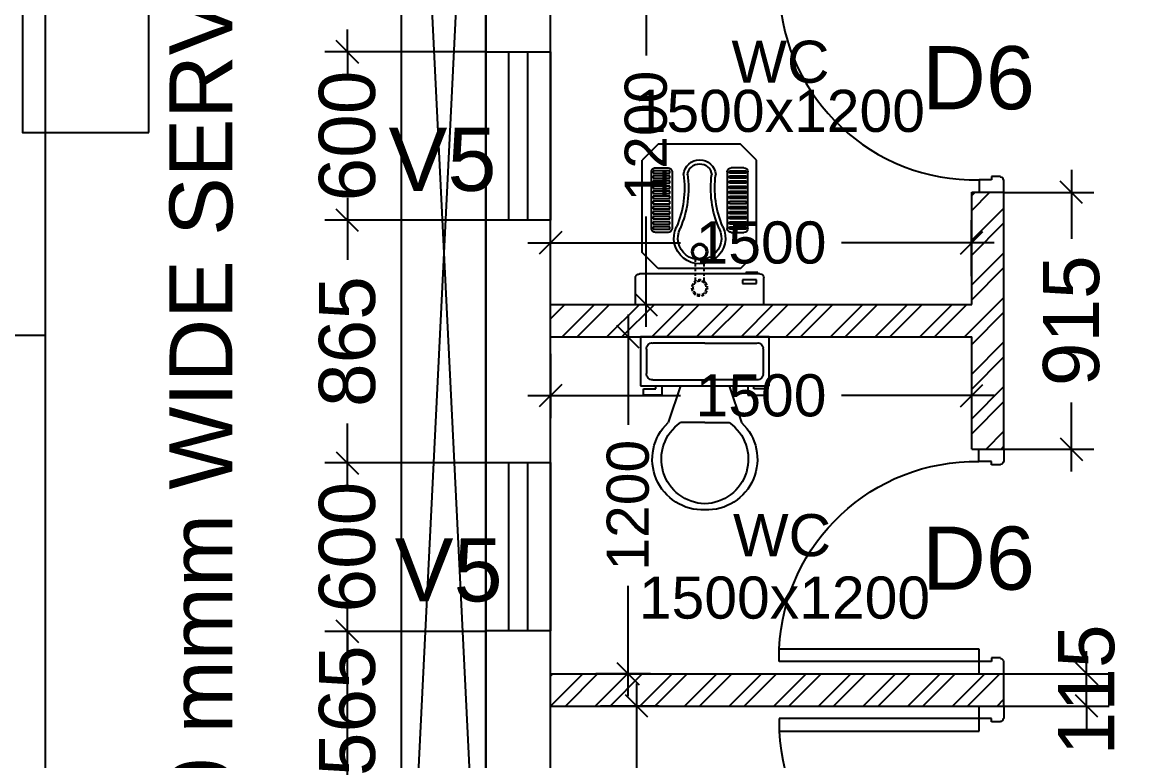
# Model space of a CAD drawing. Extents: x 7620542 to 7843793, y -6476226 to -6093835.
# Drawn here: x 7641698 to 7645684, y -6412180 to -6409550 of the extents above; entities that cross this region are included whole.
import ezdxf
from ezdxf.enums import TextEntityAlignment as Align

# ---------------------------------------------------------------- set-up
doc = ezdxf.new("R2010")
doc.units = 0
doc.header["$LTSCALE"] = 600
doc.header["$MEASUREMENT"] = 0
doc.header["$PDMODE"] = 35
doc.linetypes.add('HIDDEN', pattern=[0.375, 0.25, -0.125])
doc.layers.get('0').update_dxf_attribs({"linetype": 'CONTINUOUS'})
doc.layers.get('Defpoints').update_dxf_attribs({"linetype": 'CONTINUOUS'})
for name, color, linetype in [('DIM-TEXT', 8, 'CONTINUOUS'), ('DOOR', 32, 'CONTINUOUS'), ('Duct', 8, 'CONTINUOUS'), ('Fixed Glass', 171, 'CONTINUOUS'), ('joinery', 7, 'CONTINUOUS'), ('LA-column', 3, 'CONTINUOUS'), ('Room Dim', 1, 'CONTINUOUS'), ('T Wall', 8, 'CONTINUOUS'), ('TEXT', 6, 'CONTINUOUS'), ('toi-fix', 46, 'CONTINUOUS'), ('Toi. Wall Hat', 3, 'CONTINUOUS'), ('Walls', 7, 'CONTINUOUS'), ('WIN', 151, 'CONTINUOUS'), ('Working Dim', 5, 'CONTINUOUS')]:
    doc.layers.add(name, color=color, linetype=linetype)
doc.styles.add('ari', font='arial.ttf')
doc.styles.add('ARIAL', font='arial.ttf')
doc.styles.add('RT', font='romant.shx')
doc.dimstyles.new('int. dim', dxfattribs={"dimtxt": 450, "dimasz": 80, "dimexe": 80, "dimexo": 0, "dimgap": 70, "dimtad": 0, "dimdec": 0, "dimzin": 12, "dimdsep": 46, "dimtxsty": 'ari', "dimblk": 'OBLIQUE', "dimcen": 2, "dimdle": 80, "dimclrd": 256, "dimclre": 256, "dimclrt": 6, "dimadec": 0, "dimazin": 0, "dimtfac": 1, "dimtdec": 0, "dimtix": 1, "dimtmove": 2, "dimatfit": 3, "dimfxl": 1, "dimtolj": 1, "dimtzin": 0, "dimlwd": -1, "dimlwe": -1, "dimarcsym": 0})
doc.dimstyles.new('TEXT', dxfattribs={"dimscale": 0, "dimtxt": 600, "dimasz": 300, "dimexe": 300, "dimexo": 30, "dimgap": 50, "dimtad": 0, "dimdec": 0, "dimzin": 0, "dimdsep": 46, "dimtxsty": 'RT', "dimblk": 'OBLIQUE', "dimcen": 0.09, "dimdle": 300, "dimclrd": 256, "dimclre": 256, "dimclrt": 170, "dimadec": 0, "dimazin": 0, "dimtfac": 1, "dimtdec": 0, "dimtofl": 0, "dimtmove": 2, "dimatfit": 3, "dimfxl": 1, "dimfrac": 2, "dimtolj": 1, "dimtzin": 0, "dimlwd": -1, "dimlwe": -1, "dimarcsym": 0})

# ---------------------------------------------------------------- blocks, each defined once
blk = doc.blocks.new('1000')
at = {"layer": 'DOOR'}
for p, q in [((0, -100), (0, 0)), ((0, 0), (49.7, 0)), ((49.7, 0), (49.7, -2.2)), ((63.2, -13.5), (61, -13.5)), ((63.2, -13.5), (63.2, -49.5)), ((836.8, -13.5), (836.8, -49.5)), ((836.8, -13.5), (839, -13.5)), ((850.3, 0), (850.3, -2.2)), ((900, 0), (850.3, 0)), ((900, -100), (900, 0)), ((63.2, -49.5), (49.7, -49.5)), ((49.7, -49.5), (49.7, -100)), ((836.8, -49.5), (850.3, -49.5)), ((850.3, -49.5), (850.3, -100)), ((49.7, -100), (0, -100)), ((49.7, -100), (49.7, -900.6)), ((100.2, -100), (49.7, -100)), ((100.2, -900.6), (100.2, -100)), ((850.3, -100), (900, -100)), ((49.7, -900.6), (100.2, -900.6))]:
    blk.add_line(p, q, dxfattribs=at)
for centre, major_axis, start_param, end_param in [((49.7, -13.5), (-7.95, 7.95), 3.926991, 5.497787), ((850.3, -13.5), (7.95, 7.95), 0.785398, 2.356194)]:
    blk.add_ellipse(centre, major_axis=major_axis, ratio=1, start_param=start_param, end_param=end_param, dxfattribs=at)
at = {"layer": 'DOOR', "color": 145}
blk.add_ellipse((64.3, -115.3), major_axis=(-519.7, 589.8), ratio=1, start_param=2.464943, end_param=4.009476, dxfattribs=at)
blk = doc.blocks.new('A$C70ED7303')
at = {"layer": 'toi-fix', "color": 8}
for p, q in [((0, 0), (229, 0)), ((229, 0), (229, -174.4)), ((-229, 0), (0, 0)), ((-229, -174.4), (-229, 0)), ((0, -21.8), (-185.4, -21.8)), ((0, -21.8), (185.4, -21.8)), ((-207.2, -43.6), (-207.2, -130.8)), ((207.2, -43.6), (207.2, -130.8)), ((-185.4, -152.6), (0, -152.6)), ((185.4, -152.6), (0, -152.6)), ((229, -174.4), (-229, -174.4)), ((-218.1, -207.2), (-218.1, -185.4)), ((-218.1, -185.4), (-174.4, -185.4)), ((-174.4, -185.4), (-174.4, -174.4)), ((-152.6, -174.4), (-152.6, -207.2)), ((-87.2, -174.4), (-130.8, -305.3)), ((87.2, -174.4), (130.8, -305.3)), ((152.6, -174.4), (152.6, -207.2)), ((174.4, -185.4), (174.4, -174.4)), ((218.1, -185.4), (174.4, -185.4)), ((218.1, -207.2), (218.1, -185.4)), ((-152.6, -207.2), (-218.1, -207.2)), ((152.6, -207.2), (218.1, -207.2)), ((0, -305.3), (-87.2, -305.3)), ((0, -305.3), (87.2, -305.3))]:
    blk.add_line(p, q, dxfattribs=at)
for centre, major_axis, start_param, end_param in [((-188.1, -40.9), (13.6, -13.6), 2.214297, 4.068888), ((188.1, -40.9), (13.6, -13.6), 0.643501, 2.498091), ((-188.1, -133.6), (-13.6, -13.6), 5.35589, 7.21048), ((188.1, -133.6), (-13.6, -13.6), 0.643501, 2.498091), ((-6.6, -436.2), (-127.6, -127.6), 4.686239, 7.105146), ((4.7, -435.5), (-112.7, -112.7), 4.541602, 7.039318), ((6.6, -436.2), (55.8, -171.6), -0.351019, 2.067888), ((-4.7, -435.5), (-112.7, -112.7), 0.814663, 3.31238)]:
    blk.add_ellipse(centre, major_axis=major_axis, ratio=1, start_param=start_param, end_param=end_param, dxfattribs=at)
blk = doc.blocks.new('A$C37B60793')
at = {"layer": 'toi-fix', "color": 8}
for p, q in [((0, 303.1), (127, 303.1)), ((0, -306.5), (0, 303.1)), ((146, -287.4), (146, 284.1)), ((171.2, 195), (247.4, 271.2)), ((247.4, 271.2), (685.9, 271.2)), ((762.1, 195), (685.9, 271.2)), ((358.5, 218.7), (358.5, 139.2)), ((369.5, 218.7), (358.5, 218.7)), ((362.3, 226.9), (630.5, 226.9)), ((369.5, 139.2), (369.5, 218.7)), ((382.7, 218.7), (382.7, 139.2)), ((393.7, 218.7), (382.7, 218.7)), ((393.7, 139.2), (393.7, 218.7)), ((406.9, 218.7), (406.9, 139.2)), ((417.9, 218.7), (406.9, 218.7)), ((417.9, 139.2), (417.9, 218.7)), ((431, 218.7), (431, 139.2)), ((442.1, 218.7), (431, 218.7)), ((442.1, 139.2), (442.1, 218.7)), ((455.2, 218.7), (455.2, 139.2)), ((466.3, 218.7), (455.2, 218.7)), ((466.3, 139.2), (466.3, 218.7)), ((479.4, 218.7), (479.4, 139.2)), ((490.5, 218.7), (479.4, 218.7)), ((490.5, 139.2), (490.5, 218.7)), ((503.6, 218.7), (503.6, 139.2)), ((514.6, 218.7), (503.6, 218.7)), ((514.6, 139.2), (514.6, 218.7)), ((527.8, 218.7), (527.8, 139.2)), ((538.8, 218.7), (527.8, 218.7)), ((538.8, 139.2), (538.8, 218.7)), ((552, 218.7), (552, 139.2)), ((563, 218.7), (552, 218.7)), ((563, 139.2), (563, 218.7)), ((576.2, 218.7), (576.2, 139.2)), ((587.2, 218.7), (576.2, 218.7)), ((587.2, 139.2), (587.2, 218.7)), ((600.4, 218.7), (600.4, 139.2)), ((611.4, 218.7), (600.4, 218.7)), ((611.4, 139.2), (611.4, 218.7)), ((624.5, 218.7), (624.5, 139.2)), ((635.6, 218.7), (624.5, 218.7)), ((635.6, 139.2), (635.6, 218.7)), ((171.2, -195.4), (171.2, 195)), ((343.3, 148.1), (343.3, 207.9)), ((649.5, 207.9), (649.5, 148.1)), ((762.1, -195.4), (762.1, 195)), ((358.5, 139.2), (369.5, 139.2)), ((630.5, 129.1), (362.3, 129.1)), ((382.7, 139.2), (393.7, 139.2)), ((406.9, 139.2), (417.9, 139.2)), ((431, 139.2), (442.1, 139.2)), ((455.2, 139.2), (466.3, 139.2)), ((479.4, 139.2), (490.5, 139.2)), ((503.6, 139.2), (514.6, 139.2)), ((527.8, 139.2), (538.8, 139.2)), ((552, 139.2), (563, 139.2)), ((576.2, 139.2), (587.2, 139.2)), ((600.4, 139.2), (611.4, 139.2)), ((624.5, 139.2), (635.6, 139.2)), ((343.3, -151.5), (343.3, -211.2)), ((358.5, -222), (358.5, -142.6)), ((358.5, -142.6), (369.5, -142.6)), ((630.5, -132.4), (362.3, -132.4)), ((369.5, -142.6), (369.5, -222)), ((382.7, -222), (382.7, -142.6)), ((382.7, -142.6), (393.7, -142.6)), ((393.7, -142.6), (393.7, -222)), ((406.9, -222), (406.9, -142.6)), ((406.9, -142.6), (417.9, -142.6)), ((417.9, -142.6), (417.9, -222)), ((431, -222), (431, -142.6)), ((431, -142.6), (442.1, -142.6)), ((442.1, -142.6), (442.1, -222)), ((455.2, -222), (455.2, -142.6)), ((455.2, -142.6), (466.3, -142.6)), ((466.3, -142.6), (466.3, -222)), ((479.4, -222), (479.4, -142.6)), ((479.4, -142.6), (490.5, -142.6)), ((490.5, -142.6), (490.5, -222)), ((503.6, -222), (503.6, -142.6)), ((503.6, -142.6), (514.6, -142.6)), ((514.6, -142.6), (514.6, -222)), ((527.8, -222), (527.8, -142.6)), ((527.8, -142.6), (538.8, -142.6)), ((538.8, -142.6), (538.8, -222)), ((552, -222), (552, -142.6)), ((552, -142.6), (563, -142.6)), ((563, -142.6), (563, -222)), ((576.2, -222), (576.2, -142.6)), ((576.2, -142.6), (587.2, -142.6)), ((587.2, -142.6), (587.2, -222)), ((600.4, -222), (600.4, -142.6)), ((600.4, -142.6), (611.4, -142.6)), ((611.4, -142.6), (611.4, -222)), ((624.5, -222), (624.5, -142.6)), ((624.5, -142.6), (635.6, -142.6)), ((635.6, -142.6), (635.6, -222)), ((649.5, -211.2), (649.5, -151.5)), ((117.8, -205), (100.3, -205)), ((100.3, -205), (100.3, -270.7)), ((117.8, -270.7), (117.8, -205)), ((171.2, -195.4), (247.4, -271.6)), ((685.9, -271.6), (762.1, -195.4)), ((153.7, -221.4), (147.5, -221.4)), ((147.5, -221.4), (147.5, -276.8)), ((153.7, -276.8), (153.7, -221.4)), ((369.5, -222), (358.5, -222)), ((362.3, -230.3), (630.5, -230.3)), ((393.7, -222), (382.7, -222)), ((417.9, -222), (406.9, -222)), ((442.1, -222), (431, -222)), ((466.3, -222), (455.2, -222)), ((490.5, -222), (479.4, -222)), ((514.6, -222), (503.6, -222)), ((538.8, -222), (527.8, -222)), ((563, -222), (552, -222)), ((587.2, -222), (576.2, -222)), ((611.4, -222), (600.4, -222)), ((635.6, -222), (624.5, -222)), ((0, -306.5), (127, -306.5)), ((100.3, -270.7), (117.8, -270.7)), ((147.5, -276.8), (153.7, -276.8)), ((247.4, -271.6), (685.9, -271.6))]:
    blk.add_line(p, q, dxfattribs=at)
at = {"layer": 'toi-fix', "color": 8, "linetype": 'HIDDEN', "ltscale": 0.1}
for p, q in [((219.3, 19), (111.7, 19)), ((219.3, -22.3), (111.7, -22.3))]:
    blk.add_line(p, q, dxfattribs=at)
at = {"layer": 'toi-fix', "color": 8, "extrusion": (0, 0, -1)}
for centre, major_axis, start_param, end_param in [((127, 284.1), (-13.5, -13.5), 2.356194, 3.926991), ((362.3, 207.9), (13.5, -13.5), 2.356194, 3.926991), ((630.5, 207.9), (-13.5, -13.5), 2.356194, 3.926991), ((316.3, -1.7), (0, -122.2), -0.449608, 3.591264), ((316.3, -1.7), (0, -103.2), -0.449671, 3.591202), ((362.3, 148.1), (-13.5, -13.5), -0.785398, 0.785398), ((554, 536.4), (-11.6, -466), -0.160496, 0.3824), ((630.5, 148.1), (-13.5, -13.5), 3.926991, 5.497787), ((554, 536.4), (-29.4, -484.3), -0.19615, 0.346746), ((611.1, -1.7), (40.6, -40.6), 4.005105, 6.990469), ((611.1, -1.7), (-54, -54), 2.434309, 5.419673), ((251.3, -1.7), (-26.9, -26.9), 0.785398, 7.068583), ((251.3, -1.7), (-22.5, -22.5), 0.785398, 7.068583), ((554, -539.7), (29.4, -484.3), 2.794864, 3.33776), ((554, -539.7), (11.6, -466), 2.7592, 3.302095), ((362.3, -151.5), (13.5, -13.5), 2.356194, 3.926991), ((630.5, -151.5), (13.5, -13.5), 3.926991, 5.497787), ((362.3, -211.2), (-13.5, -13.5), -0.785398, 0.785398), ((630.5, -211.2), (13.5, -13.5), 5.497787, 7.068583), ((127, -287.4), (13.5, -13.5), 5.497787, 7.068583)]:
    blk.add_ellipse(centre, major_axis=major_axis, ratio=1, start_param=start_param, end_param=end_param, dxfattribs=at)
at = {"layer": 'toi-fix', "color": 8, "linetype": 'HIDDEN', "ltscale": 0.1, "extrusion": (0, 0, -1)}
for major_axis, start_param, end_param in [((26.9, -26.9), 2.356194490188911, 8.639379797368496), ((22.5, -22.5), 2.356194490188169, 8.639379797367756)]:
    blk.add_ellipse((79.7, -1.7), major_axis=major_axis, ratio=1, start_param=start_param, end_param=end_param, dxfattribs=at)
blk = doc.blocks.new('_Oblique')
at = {"color": 0, "linetype": 'ByBlock', "lineweight": -2}
blk.add_line((-0.5, -0.5), (0.5, 0.5), dxfattribs=at)
blk = doc.blocks.new('*D842')
at = {"layer": 'Defpoints', "color": 0, "linetype": 'Continuous', "transparency": 16777216}
for p in [(7682459.2, -6413784.8, 1), (7641549.1, -6414394.7, -3.1), (7641549.1, -6415531.4)]:
    blk.add_point(p, dxfattribs=at)
at = {"layer": 'DIM-TEXT', "transparency": 16777216}
for p, q in [((7682459.2, -6413784.8), (7682459.2, -6415831.4)), ((7641549.1, -6414394.7), (7641549.1, -6415831.4)), ((7641249.1, -6415531.4), (7650977.2, -6415531.4)), ((7682759.2, -6415531.4), (7673031.1, -6415531.4))]:
    blk.add_line(p, q, dxfattribs=at)
at = {"layer": 'DIM-TEXT', "linetype": 'Continuous', "transparency": 16777216, "xscale": 300, "yscale": 300, "zscale": 300, "rotation": 180}
blk.add_blockref('_Oblique', (7641549.1, -6415531.4), dxfattribs=at)
at = {"layer": 'DIM-TEXT', "linetype": 'Continuous', "transparency": 16777216, "xscale": 300, "yscale": 300, "zscale": 300}
blk.add_blockref('_Oblique', (7682459.2, -6415531.4), dxfattribs=at)
at = {"layer": 'DIM-TEXT', "color": 170, "linetype": 'Continuous', "transparency": 16777216, "insert": (7662004.2, -6415531.4), "char_height": 750, "attachment_point": 5, "style": 'ari'}
blk.add_mtext('\\A1;{\\H1.067X;GENERAL MEDICINE (FEMALE - 30 Beds )}', dxfattribs=at)
blk = doc.blocks.new('*D1284')
at = {"layer": 'Defpoints', "color": 0, "transparency": 16777216}
for p in [(7643675.3, -6409355, -4.8), (7643675.3, -6410555, -4.8), (7643919.2, -6410555)]:
    blk.add_point(p, dxfattribs=at)
at = {"layer": 'Working Dim', "transparency": 16777216}
for p, q in [((7643919.2, -6409275), (7643919.2, -6409668.3)), ((7643675.3, -6409355), (7643999.2, -6409355)), ((7643919.2, -6410635), (7643919.2, -6410241.6)), ((7643675.3, -6410555), (7643999.2, -6410555))]:
    blk.add_line(p, q, dxfattribs=at)
at = {"layer": 'Working Dim', "transparency": 16777216, "xscale": 80, "yscale": 80, "zscale": 80}
for p, rotation in [((7643919.2, -6409355), 90), ((7643919.2, -6410555), 270)]:
    blk.add_blockref('_Oblique', p, dxfattribs=dict(at, rotation=rotation))
at = {"layer": 'Working Dim', "color": 6, "transparency": 16777216, "insert": (7643919.2, -6409955), "char_height": 150, "attachment_point": 5, "rotation": 90, "style": 'ari'}
blk.add_mtext('\\A1;1200', dxfattribs=at)
blk = doc.blocks.new('*D1285')
at = {"layer": 'Defpoints', "color": 0, "transparency": 16777216}
for p in [(7645078.7, -6410335), (7643578.8, -6410451.1, -0.9), (7645078.7, -6410453.4, -4.8)]:
    blk.add_point(p, dxfattribs=at)
at = {"layer": 'Working Dim', "transparency": 16777216}
for p, q in [((7643578.8, -6410451.1), (7643578.8, -6410255)), ((7645078.7, -6410453.4), (7645078.7, -6410255)), ((7643498.8, -6410335), (7644042.1, -6410335)), ((7645158.7, -6410335), (7644615.4, -6410335))]:
    blk.add_line(p, q, dxfattribs=at)
at = {"layer": 'Working Dim', "transparency": 16777216, "xscale": 80, "yscale": 80, "zscale": 80, "rotation": 180}
blk.add_blockref('_Oblique', (7643578.8, -6410335), dxfattribs=at)
at = {"layer": 'Working Dim', "transparency": 16777216, "xscale": 80, "yscale": 80, "zscale": 80}
blk.add_blockref('_Oblique', (7645078.7, -6410335), dxfattribs=at)
at = {"layer": 'Working Dim', "color": 6, "transparency": 16777216, "insert": (7644328.8, -6410335), "char_height": 150, "attachment_point": 5, "style": 'ari'}
blk.add_mtext('\\A1;1500', dxfattribs=at)
blk = doc.blocks.new('*D1286')
at = {"layer": 'Defpoints', "color": 0, "transparency": 16777216}
for p in [(7643739.9, -6410670, -4.8), (7643739.9, -6411870, -4.8), (7643855.1, -6411870)]:
    blk.add_point(p, dxfattribs=at)
at = {"layer": 'Working Dim', "transparency": 16777216}
for p, q in [((7643855.1, -6410590), (7643855.1, -6410983.3)), ((7643739.9, -6410670), (7643935.1, -6410670)), ((7643855.1, -6411950), (7643855.1, -6411556.6)), ((7643739.9, -6411870), (7643935.1, -6411870))]:
    blk.add_line(p, q, dxfattribs=at)
at = {"layer": 'Working Dim', "transparency": 16777216, "xscale": 80, "yscale": 80, "zscale": 80}
for p, rotation in [((7643855.1, -6410670), 90), ((7643855.1, -6411870), 270)]:
    blk.add_blockref('_Oblique', p, dxfattribs=dict(at, rotation=rotation))
at = {"layer": 'Working Dim', "color": 6, "transparency": 16777216, "insert": (7643855.1, -6411270), "char_height": 150, "attachment_point": 5, "rotation": 90, "style": 'ari'}
blk.add_mtext('\\A1;1200', dxfattribs=at)
blk = doc.blocks.new('*D1287')
at = {"layer": 'Defpoints', "color": 0, "transparency": 16777216}
for p in [(7643578.8, -6410731, -0.7), (7645078.7, -6410731, -4.8), (7645078.7, -6410879.4)]:
    blk.add_point(p, dxfattribs=at)
at = {"layer": 'Working Dim', "transparency": 16777216}
for p, q in [((7643578.8, -6410731), (7643578.8, -6410959.4)), ((7645078.7, -6410731), (7645078.7, -6410959.4)), ((7643498.8, -6410879.4), (7644042.1, -6410879.4)), ((7645158.7, -6410879.4), (7644615.4, -6410879.4))]:
    blk.add_line(p, q, dxfattribs=at)
at = {"layer": 'Working Dim', "transparency": 16777216, "xscale": 80, "yscale": 80, "zscale": 80, "rotation": 180}
blk.add_blockref('_Oblique', (7643578.8, -6410879.4), dxfattribs=at)
at = {"layer": 'Working Dim', "transparency": 16777216, "xscale": 80, "yscale": 80, "zscale": 80}
blk.add_blockref('_Oblique', (7645078.7, -6410879.4), dxfattribs=at)
at = {"layer": 'Working Dim', "color": 6, "transparency": 16777216, "insert": (7644328.8, -6410879.4), "char_height": 150, "attachment_point": 5, "style": 'ari'}
blk.add_mtext('\\A1;1500', dxfattribs=at)
blk = doc.blocks.new('*D1288')
at = {"layer": 'Defpoints', "color": 0, "transparency": 16777216}
for p in [(7643757.5, -6411985, -4.8), (7643757.5, -6413184.5, 25.3), (7643885.6, -6413184.5)]:
    blk.add_point(p, dxfattribs=at)
at = {"layer": 'Working Dim', "transparency": 16777216}
for p, q in [((7643885.6, -6411905), (7643885.6, -6412298.1)), ((7643757.5, -6411985), (7643965.6, -6411985)), ((7643885.6, -6413264.5), (7643885.6, -6412871.4)), ((7643757.5, -6413184.5), (7643965.6, -6413184.5))]:
    blk.add_line(p, q, dxfattribs=at)
at = {"layer": 'Working Dim', "transparency": 16777216, "xscale": 80, "yscale": 80, "zscale": 80}
for p, rotation in [((7643885.6, -6411985), 90), ((7643885.6, -6413184.5), 270)]:
    blk.add_blockref('_Oblique', p, dxfattribs=dict(at, rotation=rotation))
at = {"layer": 'Working Dim', "color": 6, "transparency": 16777216, "insert": (7643885.6, -6412584.7), "char_height": 150, "attachment_point": 5, "rotation": 90, "style": 'ari'}
blk.add_mtext('\\A1;1200', dxfattribs=at)
blk = doc.blocks.new('*D1464')
at = {"layer": 'Defpoints', "color": 0, "transparency": 16777216}
for p in [(7642855.6, -6411719.3), (7643348.8, -6411719.3), (7643348.8, -6412284.7)]:
    blk.add_point(p, dxfattribs=at)
at = {"layer": 'Working Dim', "transparency": 16777216}
for p, q in [((7642855.6, -6411719.3), (7642855.6, -6411639.3)), ((7643348.8, -6411719.3), (7642775.6, -6411719.3)), ((7642855.6, -6412284.7), (7642855.6, -6411719.3)), ((7643348.8, -6412284.7), (7642775.6, -6412284.7)), ((7642855.6, -6412284.7), (7642855.6, -6412364.7))]:
    blk.add_line(p, q, dxfattribs=at)
at = {"layer": 'Working Dim', "transparency": 16777216, "xscale": 80, "yscale": 80, "zscale": 80}
for p, rotation in [((7642855.6, -6411719.3), 270), ((7642855.6, -6412284.7), 90)]:
    blk.add_blockref('_Oblique', p, dxfattribs=dict(at, rotation=rotation))
at = {"layer": 'Working Dim', "color": 6, "transparency": 16777216, "insert": (7642855.6, -6412002), "char_height": 200, "attachment_point": 5, "rotation": 90, "style": 'ari'}
blk.add_mtext('\\A1;565', dxfattribs=at)
blk = doc.blocks.new('*D1465')
at = {"layer": 'Defpoints', "color": 0, "transparency": 16777216}
for p in [(7642855.6, -6411119.3), (7643348.8, -6411119.3), (7643348.8, -6411719.3)]:
    blk.add_point(p, dxfattribs=at)
at = {"layer": 'Working Dim', "transparency": 16777216}
for p, q in [((7642855.6, -6411119.3), (7642855.6, -6411039.3)), ((7643348.8, -6411119.3), (7642775.6, -6411119.3)), ((7642855.6, -6411119.3), (7642855.6, -6411128.1)), ((7642855.6, -6411719.3), (7642855.6, -6411710.4)), ((7643348.8, -6411719.3), (7642775.6, -6411719.3)), ((7642855.6, -6411719.3), (7642855.6, -6411799.3))]:
    blk.add_line(p, q, dxfattribs=at)
at = {"layer": 'Working Dim', "transparency": 16777216, "xscale": 80, "yscale": 80, "zscale": 80}
for p, rotation in [((7642855.6, -6411119.3), 270), ((7642855.6, -6411719.3), 90)]:
    blk.add_blockref('_Oblique', p, dxfattribs=dict(at, rotation=rotation))
at = {"layer": 'Working Dim', "color": 6, "transparency": 16777216, "insert": (7642855.6, -6411419.3), "char_height": 200, "attachment_point": 5, "rotation": 90, "style": 'ari'}
blk.add_mtext('\\A1;600', dxfattribs=at)
blk = doc.blocks.new('*D1466')
at = {"layer": 'Defpoints', "color": 0, "transparency": 16777216}
for p in [(7642855.6, -6410254.7), (7643348.9, -6410254.7, 6.2), (7643348.8, -6411119.3)]:
    blk.add_point(p, dxfattribs=at)
at = {"layer": 'Working Dim', "transparency": 16777216}
for p, q in [((7642855.6, -6410174.7), (7642855.6, -6410395.2)), ((7643348.9, -6410254.7), (7642775.6, -6410254.7)), ((7642855.6, -6411199.3), (7642855.6, -6410978.8)), ((7643348.8, -6411119.3), (7642775.6, -6411119.3))]:
    blk.add_line(p, q, dxfattribs=at)
at = {"layer": 'Working Dim', "transparency": 16777216, "xscale": 80, "yscale": 80, "zscale": 80}
for p, rotation in [((7642855.6, -6410254.7), 90), ((7642855.6, -6411119.3), 270)]:
    blk.add_blockref('_Oblique', p, dxfattribs=dict(at, rotation=rotation))
at = {"layer": 'Working Dim', "color": 6, "transparency": 16777216, "insert": (7642855.6, -6410687), "char_height": 200, "attachment_point": 5, "rotation": 90, "style": 'ari'}
blk.add_mtext('\\A1;865', dxfattribs=at)
blk = doc.blocks.new('*D1467')
at = {"layer": 'Defpoints', "color": 0, "transparency": 16777216}
for p in [(7642855.6, -6409654.7), (7643348.8, -6409654.7), (7643348.9, -6410254.7, 6.2)]:
    blk.add_point(p, dxfattribs=at)
at = {"layer": 'Working Dim', "transparency": 16777216}
for p, q in [((7642855.6, -6409654.7), (7642855.6, -6409574.7)), ((7643348.8, -6409654.7), (7642775.6, -6409654.7)), ((7642855.6, -6409654.7), (7642855.6, -6409663.6)), ((7643348.9, -6410254.7), (7642775.6, -6410254.7)), ((7642855.6, -6410254.7), (7642855.6, -6410245.9)), ((7642855.6, -6410254.7), (7642855.6, -6410334.7))]:
    blk.add_line(p, q, dxfattribs=at)
at = {"layer": 'Working Dim', "transparency": 16777216, "xscale": 80, "yscale": 80, "zscale": 80}
for p, rotation in [((7642855.6, -6409654.7), 270), ((7642855.6, -6410254.7), 90)]:
    blk.add_blockref('_Oblique', p, dxfattribs=dict(at, rotation=rotation))
at = {"layer": 'Working Dim', "color": 6, "transparency": 16777216, "insert": (7642855.6, -6409954.7), "char_height": 200, "attachment_point": 5, "rotation": 90, "style": 'ari'}
blk.add_mtext('\\A1;600', dxfattribs=at)
blk = doc.blocks.new('*D1468')
at = {"layer": 'Defpoints', "color": 0, "transparency": 16777216}
for p in [(7642855.6, -6408939.7), (7643348.8, -6408939.7), (7643348.8, -6409654.7)]:
    blk.add_point(p, dxfattribs=at)
at = {"layer": 'Working Dim', "transparency": 16777216}
for p, q in [((7642855.6, -6408939.7), (7642855.6, -6408859.7)), ((7643348.8, -6408939.7), (7642775.6, -6408939.7)), ((7642855.6, -6408939.7), (7642855.6, -6409006.3)), ((7642855.6, -6409654.7), (7642855.6, -6409588.1)), ((7643348.8, -6409654.7), (7642775.6, -6409654.7)), ((7642855.6, -6409654.7), (7642855.6, -6409734.7))]:
    blk.add_line(p, q, dxfattribs=at)
at = {"layer": 'Working Dim', "transparency": 16777216, "xscale": 80, "yscale": 80, "zscale": 80}
for p, rotation in [((7642855.6, -6408939.7), 270), ((7642855.6, -6409654.7), 90)]:
    blk.add_blockref('_Oblique', p, dxfattribs=dict(at, rotation=rotation))
at = {"layer": 'Working Dim', "color": 6, "transparency": 16777216, "insert": (7642855.6, -6409297.2), "char_height": 200, "attachment_point": 5, "rotation": 90, "style": 'ari'}
blk.add_mtext('\\A1;715', dxfattribs=at)
blk = doc.blocks.new('*D1474')
at = {"layer": 'Defpoints', "color": 0, "transparency": 16777216}
for p in [(7645193.9, -6411870.3), (7645488, -6411870.3), (7645193.9, -6411985.3)]:
    blk.add_point(p, dxfattribs=at)
at = {"layer": 'Working Dim', "transparency": 16777216}
for p, q in [((7645488, -6411870.3), (7645488, -6411790.3)), ((7645193.9, -6411870.3), (7645568, -6411870.3)), ((7645488, -6411985.3), (7645488, -6411870.3)), ((7645193.9, -6411985.3), (7645568, -6411985.3)), ((7645488, -6411985.3), (7645488, -6412065.3))]:
    blk.add_line(p, q, dxfattribs=at)
at = {"layer": 'Working Dim', "transparency": 16777216, "xscale": 80, "yscale": 80, "zscale": 80}
for p, rotation in [((7645488, -6411870.3), 270), ((7645488, -6411985.3), 90)]:
    blk.add_blockref('_Oblique', p, dxfattribs=dict(at, rotation=rotation))
at = {"layer": 'Working Dim', "color": 6, "transparency": 16777216, "insert": (7645488, -6411927.8), "char_height": 200, "attachment_point": 5, "rotation": 90, "style": 'ari'}
blk.add_mtext('\\A1;115', dxfattribs=at)
blk = doc.blocks.new('*D1475')
at = {"layer": 'Defpoints', "color": 0, "transparency": 16777216}
for p in [(7645193.9, -6410155.3), (7645434.1, -6410155.3), (7645193.9, -6411070.3)]:
    blk.add_point(p, dxfattribs=at)
at = {"layer": 'Working Dim', "transparency": 16777216}
for p, q in [((7645434.1, -6410075.3), (7645434.1, -6410321.1)), ((7645193.9, -6410155.3), (7645514.1, -6410155.3)), ((7645434.1, -6411150.3), (7645434.1, -6410904.5)), ((7645193.9, -6411070.3), (7645514.1, -6411070.3))]:
    blk.add_line(p, q, dxfattribs=at)
at = {"layer": 'Working Dim', "transparency": 16777216, "xscale": 80, "yscale": 80, "zscale": 80}
for p, rotation in [((7645434.1, -6410155.3), 90), ((7645434.1, -6411070.3), 270)]:
    blk.add_blockref('_Oblique', p, dxfattribs=dict(at, rotation=rotation))
at = {"layer": 'Working Dim', "color": 6, "transparency": 16777216, "insert": (7645434.1, -6410612.8), "char_height": 200, "attachment_point": 5, "rotation": 90, "style": 'ari'}
blk.add_mtext('\\A1;915', dxfattribs=at)

msp = doc.modelspace()

# ---------------------------------------------------------------- hatches: boundary and pattern name
at = {"layer": 'Toi. Wall Hat'}
h = msp.add_hatch(dxfattribs=at)
h.set_pattern_fill('ANSI32', color=10, scale=300, style=0)
h.set_pattern_definition([(45, (7643578.91, -6411985.27), (-79.5495, 79.5495), []), (45, (7643631.95, -6411985.27), (-79.5495, 79.5495), [])])
h.paths.add_polyline_path([(7645193.914, -6411870.272), (7643578.914, -6411870.272), (7643578.914, -6411985.272), (7645193.914, -6411985.272)])
h.paths.add_polyline_path([(7645193.914, -6410155.272), (7645078.914, -6410155.272), (7645078.914, -6410555.272), (7644339.1, -6410555.272), (7644339.1, -6410555.803), (7643881.177, -6410555.803), (7643881.177, -6410555.272), (7643578.914, -6410555.272), (7643578.914, -6410670.272), (7645078.914, -6410670.272), (7645078.914, -6411070.272), (7645193.914, -6411070.272)])

# ---------------------------------------------------------------- linework, layer by layer
at = {"layer": 'Duct', "color": 8, "linetype": 'HIDDEN', "ltscale": 600}
msp.add_line((7643349.003, -6407324.673, -14.147), (7643049.003, -6413414.742, -14.83), dxfattribs=at)
at = {"layer": 'Duct', "color": 8, "linetype": 'HIDDEN', "ltscale": 600, "elevation": -14.83}
msp.add_lwpolyline([(7643048.914, -6407324.673), (7643348.914, -6413414.742)], dxfattribs=at)
at = {"layer": 'Duct', "color": 7, "linetype": 'HIDDEN', "ltscale": 600, "elevation": -14.83}
msp.add_lwpolyline([(7643349.003, -6413414.742), (7643049.003, -6413414.742), (7643049.003, -6407324.673), (7643049.003, -6407324.673), (7643349.003, -6407324.673), (7643349.003, -6407324.673), (7643349.003, -6413414.743), (7643049.003, -6413414.742)], dxfattribs=at)
at = {"layer": 'Fixed Glass', "elevation": -14.83}
msp.add_lwpolyline([(7641549.093, -6412463.559), (7641549.093, -6410663.559), (7641779.093, -6410663.559), (7641779.093, -6412463.559)], close=True, dxfattribs=at)
at = {"layer": 'LA-column', "color": 2, "elevation": -10.555}
msp.add_lwpolyline([(7642149.003, -6409942.275), (7642149.003, -6409342.275), (7641699.003, -6409342.275), (7641699.003, -6409942.275)], close=True, dxfattribs=at)
at = {"layer": 'T Wall', "color": 6, "linetype": 'Continuous'}
for p, q in [((7645078.914, -6410555.272, -14.83), (7645078.914, -6410155.272, -14.83)), ((7645078.914, -6410155.272, -14.83), (7645193.914, -6410155.272, -14.83)), ((7645193.914, -6411070.272, -14.83), (7645193.914, -6410155.272, -14.83)), ((7643578.914, -6410555.272, -14.83), (7645078.914, -6410555.272, -14.83)), ((7643578.914, -6410670.272, -14.83), (7645078.914, -6410670.272, -14.83)), ((7645078.914, -6411070.272, -14.83), (7645078.914, -6410670.272, -14.83)), ((7645078.914, -6411070.272, -14.83), (7645193.914, -6411070.272, -14.83)), ((7643578.914, -6411870.272, -14.83), (7645193.914, -6411870.272, -14.83)), ((7645193.914, -6411985.272, -14.83), (7645193.914, -6411870.272, -14.83)), ((7643578.914, -6411985.272, -14.83), (7645193.914, -6411985.272, -14.83))]:
    msp.add_line(p, q, dxfattribs=at)
at = {"layer": 'Walls', "linetype": 'Continuous'}
for p, q in [((7643348.914, -6413414.742, -14.83), (7643348.914, -6405984.699, -14.83)), ((7643578.914, -6413184.742, -14.83), (7643578.914, -6408039.742, -14.83))]:
    msp.add_line(p, q, dxfattribs=at)
at = {"layer": 'Walls'}
msp.add_line((7641779.093, -6406469.716, -14.83), (7641779.093, -6414164.742, -14.83), dxfattribs=at)
at = {"layer": 'WIN', "linetype": 'Continuous', "elevation": -14.83}
for points in [[(7643348.914, -6410254.673), (7643348.914, -6409654.673), (7643578.914, -6409654.673), (7643578.914, -6410254.673)], [(7643430.255, -6410254.673), (7643430.255, -6409654.673), (7643497.573, -6409654.673), (7643497.573, -6410254.673)], [(7643348.914, -6411717.244), (7643348.914, -6411117.244), (7643578.914, -6411117.244), (7643578.914, -6411717.244)], [(7643430.255, -6411717.244), (7643430.255, -6411117.244), (7643497.573, -6411117.244), (7643497.573, -6411717.244)]]:
    msp.add_lwpolyline(points, close=True, dxfattribs=at)

# ---------------------------------------------------------------- block references
at = {"layer": 'DOOR', "linetype": 'Continuous'}
for p, xscale, yscale, zscale, rotation in [((7645193.914, -6409355.272, -14.83), 0.8888888880610689, 0.8888888880610689, 0.8888888880610689, 270.0000128466253), ((7645193.806, -6411870.272, -14.83), -0.8888888880610687, 0.8888888927176595, 0.8888888919152134, 269.9999872134056), ((7645193.914, -6411985.272, -14.83), 0.8888888880610689, 0.8888888880610689, 0.8888888880610689, 270.0000128466253)]:
    msp.add_blockref('1000', p, dxfattribs=dict(at, xscale=xscale, yscale=yscale, zscale=zscale, rotation=rotation))
at = {"layer": 'toi-fix', "color": 7, "xscale": 0.7511875331401825, "yscale": 0.7511875331401825, "zscale": 0.7511875331401825, "rotation": 90}
msp.add_blockref('A$C37B60793', (7644108.879, -6410555.803, -14.83), dxfattribs=at)
at = {"layer": 'toi-fix', "linetype": 'Continuous', "xscale": -1}
msp.add_blockref('A$C70ED7303', (7644128.613, -6410670.272, -14.83), dxfattribs=at)

# ---------------------------------------------------------------- texts
at = {"layer": 'joinery', "style": 'ari'}
for s, p in [('D6', (7645103.272, -6409859.41, -14.83)), ('V5', (7643194.603, -6410150.032, -14.83)), ('D6', (7645103.272, -6411570.856, -14.83)), ('V5', (7643216.409, -6411612.603, -14.83))]:
    msp.add_text(s, height=225, dxfattribs=at).set_placement(p, align=Align.CENTER)
at = {"layer": 'Room Dim', "style": 'ARIAL'}
for p in [(7644393.89, -6409940.01, -14.83), (7644412.24, -6411673.909, -14.83)]:
    msp.add_text('1500x1200', height=150, dxfattribs=at).set_placement(p, align=Align.CENTER)
at = {"layer": 'TEXT', "color": 7, "style": 'ARIAL'}
msp.add_text('1200 mmm WIDE SERVICE CORRIDOR', height=224, rotation=90, dxfattribs=at).set_placement((7642446.205, -6410006.219, -14.83), align=Align.CENTER)
for p in [(7644397.935, -6409765.027, -14.83), (7644403.667, -6411451.625, -14.83)]:
    msp.add_text('WC', height=150, dxfattribs=at).set_placement(p, align=Align.CENTER)

# ---------------------------------------------------------------- dimensions: what is measured, and where the dimension line sits
at = {"layer": 'DIM-TEXT', "linetype": 'Continuous'}
dim = msp.add_linear_dim(base=(7641549.093, -6415531.424, -11.745), p1=(7682459.232, -6413784.789, -10.714), p2=(7641549.093, -6414394.742, -14.83), text='{\\H1.067X;GENERAL MEDICINE (FEMALE - 30 Beds )}', dimstyle='TEXT', override={"dimscale": 1, "dimtxt": 750, "dimexo": 0, "dimtxsty": 'ari'}, dxfattribs=at)
dim.commit()
dim.dimension.update_dxf_attribs({"geometry": '*D842', "text_midpoint": (7662004.163, -6415531.424, -11.745)})
at = {"layer": 'Working Dim'}
for base, p1, p2, angle, override, picture, middle in [((7642855.643, -6408939.71, -22.351), (7643348.824, -6409654.71, -22.351), (7643348.824, -6408939.71, -22.351), 90, {"dimtxt": 200, "dimarcsym": 1}, '*D1468', (7642855.643, -6409297.21, -22.351)), ((7643919.244, -6410554.978, -7.099), (7643675.296, -6409354.978, -11.89), (7643675.296, -6410554.978, -11.89), 270, {"dimtxt": 150}, '*D1284', (7643919.244, -6409954.978, -7.099)), ((7642855.643, -6409654.71, -22.351), (7643348.913, -6410254.71, -16.122), (7643348.824, -6409654.71, -22.351), 90, {"dimtxt": 200, "dimarcsym": 1}, '*D1467', (7642855.643, -6409954.71, -22.351)), ((7645434.11, -6410155.272, -19.962), (7645193.914, -6411070.272, -19.962), (7645193.914, -6410155.272, -19.962), 90, {"dimtxt": 200, "dimarcsym": 1}, '*D1475', (7645434.11, -6410612.772, -19.962)), ((7642855.643, -6410254.71, -22.351), (7643348.824, -6411119.281, -22.351), (7643348.913, -6410254.71, -16.122), 90, {"dimtxt": 200, "dimarcsym": 1}, '*D1466', (7642855.643, -6410686.996, -22.351)), ((7643855.053, -6411869.978, -7.099), (7643739.851, -6410669.978, -11.89), (7643739.851, -6411869.978, -11.89), 270, {"dimtxt": 150}, '*D1286', (7643855.053, -6411269.978, -7.099)), ((7642855.643, -6411119.281, -22.351), (7643348.824, -6411719.281, -22.351), (7643348.824, -6411119.281, -22.351), 90, {"dimtxt": 200, "dimarcsym": 1}, '*D1465', (7642855.643, -6411419.281, -22.351)), ((7642855.643, -6411719.281, -22.351), (7643348.824, -6412284.71, -22.351), (7643348.824, -6411719.281, -22.351), 90, {"dimtxt": 200, "dimarcsym": 1}, '*D1464', (7642855.643, -6412001.996, -22.351)), ((7645488.033, -6411870.272, -19.962), (7645193.917, -6411985.272, -19.962), (7645193.917, -6411870.272, -19.962), 90, {"dimtxt": 200, "dimarcsym": 1}, '*D1474', (7645488.033, -6411927.772, -19.962)), ((7643885.633, -6413184.482, -7.099), (7643757.468, -6411984.978, -11.89), (7643757.468, -6413184.482, 18.186), 270, {"dimtxt": 150}, '*D1288', (7643885.633, -6412584.73, -7.099))]:
    dim = msp.add_linear_dim(base=base, p1=p1, p2=p2, angle=angle, dimstyle='int. dim', override=override, dxfattribs=at)
    dim.commit()
    dim.dimension.update_dxf_attribs({"geometry": picture, "text_midpoint": middle})
for base, p1, p2, picture, middle in [((7645078.738, -6410335.029, -7.099), (7643578.812, -6410451.06, -8.011), (7645078.738, -6410453.381, -11.89), '*D1285', (7644328.775, -6410335.029, -7.099)), ((7645078.738, -6410879.442, -7.099), (7643578.804, -6410730.974, -7.812), (7645078.738, -6410730.974, -11.89), '*D1287', (7644328.771, -6410879.442, -7.099))]:
    dim = msp.add_linear_dim(base=base, p1=p1, p2=p2, dimstyle='int. dim', override={"dimtxt": 150}, dxfattribs=at)
    dim.commit()
    dim.dimension.update_dxf_attribs({"geometry": picture, "text_midpoint": middle})

doc.saveas('drawing.dxf')
